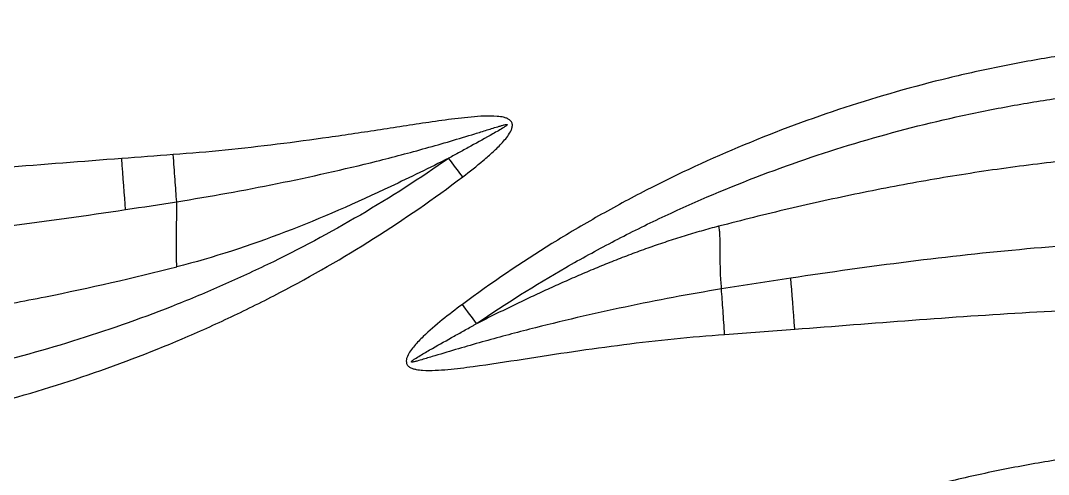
# Model space of a CAD drawing. Extents: x 412 to 492, y 622 to 766.
# Drawn here: x 451.232 to 454.417, y 690.514 to 691.92 of the extents above; entities that cross this region are included whole.
import ezdxf

# ---------------------------------------------------------------- set-up
doc = ezdxf.new("R2010")
doc.units = 0
doc.header["$MEASUREMENT"] = 0
doc.layers.add('1', color=4, linetype='Continuous')
doc.layers.add('GEOMETRY', color=4, linetype='Continuous', lineweight=25)

# ---------------------------------------------------------------- blocks, each defined once
blk = doc.blocks.new('2024 Beam 220V LL')
at = {"layer": 'GEOMETRY', "flags": 128}
for points in [[(39.6048, 48.5756), (39.6034, 48.5927), (39.602, 48.6109), (39.6006, 48.6299), (39.599, 48.6497), (39.5975, 48.6702), (39.5959, 48.6911), (39.5942, 48.7123), (39.5926, 48.7337)], [(41.6782, 48.2051), (41.6766, 48.2265), (41.6749, 48.2477), (41.6733, 48.2686), (41.6717, 48.2891), (41.6702, 48.3089), (41.6687, 48.328), (41.6673, 48.3461), (41.666, 48.3632)]]:
    blk.add_lwpolyline(points, dxfattribs=at)
at = {"layer": 'GEOMETRY'}
for points, knots in [([(35.6655, 49.8978), (35.7558, 49.8313), (35.8482, 49.7691), (36.0371, 49.6527), (36.1336, 49.5986), (36.4289, 49.448), (36.6336, 49.3632), (36.8993, 49.277), (36.953, 49.2607), (37.0608, 49.2304), (37.1149, 49.2163), (37.2238, 49.1902), (37.2785, 49.1783), (37.3884, 49.1566), (37.4434, 49.1469), (37.7183, 49.1038), (37.9388, 49.087), (38.2702, 49.0888), (38.3808, 49.094), (38.5468, 49.1084), (38.6022, 49.1143), (38.713, 49.1284), (38.7686, 49.1366), (39.044, 49.1829), (39.2589, 49.2369), (39.5733, 49.3423), (39.6768, 49.3816), (39.8301, 49.4467), (39.8808, 49.4695), (39.9816, 49.5171), (40.0317, 49.5421), (40.1806, 49.6199), (40.2775, 49.6757), (40.4663, 49.795), (40.5583, 49.8585), (40.6477, 49.9262)], [0, 0, 0, 0, 0.0625, 0.0625, 0.125, 0.125, 0.25, 0.25, 0.28125, 0.28125, 0.3125, 0.3125, 0.34375, 0.34375, 0.375, 0.375, 0.5, 0.5, 0.5625, 0.5625, 0.59375, 0.59375, 0.625, 0.625, 0.75, 0.75, 0.8125, 0.8125, 0.84375, 0.84375, 0.875, 0.875, 0.9375, 0.9375, 1, 1, 1, 1]), ([(45.635, 48.2702), (45.5454, 48.3376), (45.4533, 48.401), (45.2641, 48.5198), (45.167, 48.5753), (45.0179, 48.6528), (44.9677, 48.6776), (44.8667, 48.725), (44.8159, 48.7476), (44.6624, 48.8123), (44.5588, 48.8513), (44.2439, 48.9559), (44.0288, 49.0092), (43.7532, 49.0546), (43.6976, 49.0627), (43.5867, 49.0764), (43.5313, 49.0821), (43.3651, 49.096), (43.2545, 49.1008), (43.0335, 49.1012), (42.9232, 49.0969), (42.7027, 49.0795), (42.5927, 49.0664), (42.4278, 49.04), (42.3728, 49.0301), (42.263, 49.0081), (42.2083, 48.996), (42.0457, 48.9566), (41.9387, 48.9261), (41.6222, 48.8226), (41.4171, 48.7374), (41.1683, 48.6099), (41.1189, 48.5833), (41.0214, 48.5282), (40.9733, 48.4998), (40.8307, 48.4114), (40.7381, 48.3487), (40.6481, 48.2819)], [0, 0, 0, 0, 0.0625, 0.0625, 0.125, 0.125, 0.15625, 0.15625, 0.1875, 0.1875, 0.25, 0.25, 0.375, 0.375, 0.40625, 0.40625, 0.4375, 0.4375, 0.5, 0.5, 0.5625, 0.5625, 0.625, 0.625, 0.65625, 0.65625, 0.6875, 0.6875, 0.75, 0.75, 0.875, 0.875, 0.90625, 0.90625, 0.9375, 0.9375, 1, 1, 1, 1]), ([(40.6922, 48.2224), (40.7821, 48.2842), (40.8742, 48.3421), (41.0158, 48.4234), (41.0635, 48.4495), (41.16, 48.5), (41.2088, 48.5243), (41.4547, 48.6409), (41.6567, 48.7183), (41.9672, 48.8117), (42.0719, 48.839), (42.2309, 48.8743), (42.2843, 48.8851), (42.3915, 48.9047), (42.4451, 48.9135), (42.7134, 48.9525), (42.9284, 48.9677), (43.2517, 48.9671), (43.3596, 48.9629), (43.5215, 48.9508), (43.5755, 48.9457), (43.6836, 48.9336), (43.7378, 48.9265), (44.0065, 48.8863), (44.217, 48.8386), (44.5261, 48.7443), (44.6281, 48.709), (44.7792, 48.6502), (44.8293, 48.6296), (44.9289, 48.5864), (44.9785, 48.5638), (45.1259, 48.493), (45.2221, 48.4422), (45.41, 48.3329), (45.5018, 48.2745), (45.5912, 48.2121)], [0, 0, 0, 0, 0.0625, 0.0625, 0.09375, 0.09375, 0.125, 0.125, 0.25, 0.25, 0.3125, 0.3125, 0.34375, 0.34375, 0.375, 0.375, 0.5, 0.5, 0.5625, 0.5625, 0.59375, 0.59375, 0.625, 0.625, 0.75, 0.75, 0.8125, 0.8125, 0.84375, 0.84375, 0.875, 0.875, 0.9375, 0.9375, 1, 1, 1, 1]), ([(40.6492, 48.677), (40.6709, 48.6934), (40.6922, 48.7102), (40.7233, 48.7365), (40.7336, 48.7454), (40.7535, 48.7639), (40.7632, 48.7735), (40.7769, 48.7886), (40.7813, 48.7938), (40.7896, 48.8046), (40.7935, 48.8103), (40.7984, 48.8193), (40.7998, 48.8224), (40.802, 48.8288), (40.8028, 48.8321), (40.8032, 48.839), (40.8026, 48.8424), (40.7997, 48.8487), (40.7973, 48.8513), (40.7919, 48.8554), (40.7889, 48.857), (40.7826, 48.8595), (40.7793, 48.8605), (40.7694, 48.8629), (40.7626, 48.8638), (40.7425, 48.8655), (40.729, 48.8654), (40.6885, 48.8638), (40.6617, 48.861), (40.6081, 48.8547), (40.5814, 48.851), (40.5013, 48.8395), (40.4481, 48.8311), (40.3414, 48.8148), (40.2881, 48.8067), (40.1813, 48.7915), (40.1279, 48.7843), (39.9673, 48.7645), (39.86, 48.7535), (39.7524, 48.7457)], [0, 0, 0, 0, 0.0625, 0.0625, 0.09375, 0.09375, 0.125, 0.125, 0.140625, 0.140625, 0.15625, 0.15625, 0.164063, 0.164063, 0.171875, 0.171875, 0.179688, 0.179688, 0.1875, 0.1875, 0.195313, 0.195313, 0.203125, 0.203125, 0.21875, 0.21875, 0.25, 0.25, 0.3125, 0.3125, 0.375, 0.375, 0.5, 0.5, 0.625, 0.625, 0.75, 0.75, 1, 1, 1, 1]), ([(39.7629, 48.6), (39.867, 48.6164), (39.9707, 48.6352), (40.1772, 48.677), (40.2801, 48.7001), (40.4334, 48.7384), (40.4844, 48.7518), (40.5859, 48.78), (40.6365, 48.7949), (40.6994, 48.8143), (40.712, 48.8182), (40.7372, 48.826), (40.7497, 48.83), (40.7655, 48.8346), (40.7687, 48.8356), (40.775, 48.8373), (40.7782, 48.8382), (40.7822, 48.8389), (40.7831, 48.8391), (40.7847, 48.8393), (40.7855, 48.8394), (40.7865, 48.8391), (40.7867, 48.8391), (40.787, 48.8388), (40.7871, 48.8385), (40.7869, 48.8379), (40.7866, 48.8376), (40.7858, 48.8367), (40.7852, 48.8362), (40.782, 48.8336), (40.7793, 48.8318), (40.771, 48.8266), (40.7654, 48.8232), (40.7541, 48.8167), (40.7484, 48.8134), (40.7201, 48.7973), (40.6972, 48.7847), (40.6629, 48.7658), (40.6514, 48.7596), (40.6343, 48.7501), (40.6285, 48.747), (40.6171, 48.7408), (40.6114, 48.7377), (40.6056, 48.7345)], [0, 0, 0, 0, 0.25, 0.25, 0.5, 0.5, 0.625, 0.625, 0.75, 0.75, 0.78125, 0.78125, 0.8125, 0.8125, 0.820312, 0.820312, 0.828125, 0.828125, 0.830078, 0.830078, 0.832031, 0.832031, 0.83252, 0.83252, 0.833008, 0.833008, 0.833984, 0.833984, 0.835937, 0.835937, 0.84375, 0.84375, 0.859375, 0.859375, 0.875, 0.875, 0.9375, 0.9375, 0.96875, 0.96875, 0.984375, 0.984375, 1, 1, 1, 1]), ([(44.7629, 48.5411), (44.7442, 48.5458), (44.7069, 48.5552), (44.6507, 48.5688), (44.5944, 48.5821), (44.538, 48.595), (44.4815, 48.6075), (44.425, 48.6196), (44.3683, 48.6313), (44.3115, 48.6425), (44.2546, 48.6533), (44.1977, 48.6636), (44.1406, 48.6735), (44.0835, 48.6828), (44.0262, 48.6917), (43.9689, 48.7001), (43.9115, 48.7081), (43.854, 48.7155), (43.7964, 48.7224), (43.7387, 48.7287), (43.681, 48.7346), (43.6232, 48.7399), (43.5654, 48.7446), (43.5075, 48.7488), (43.4495, 48.7524), (43.3916, 48.7555), (43.3335, 48.7579), (43.2755, 48.7597), (43.2174, 48.761), (43.1594, 48.7615), (43.0833, 48.7615), (42.9891, 48.7598), (42.8769, 48.7556), (42.7648, 48.7491), (42.6529, 48.7404), (42.5412, 48.7297), (42.4298, 48.7171), (42.3187, 48.7025), (42.2079, 48.686), (42.0974, 48.6677), (41.9873, 48.6478), (41.8775, 48.6261), (41.7681, 48.6028), (41.6591, 48.578), (41.5504, 48.5518), (41.4782, 48.5332), (41.4422, 48.5239)], [0, 0, 0, 0, 0.017238, 0.034478, 0.05172, 0.068963, 0.086206, 0.10345, 0.120693, 0.137935, 0.155177, 0.172417, 0.189658, 0.206897, 0.224137, 0.241378, 0.258619, 0.275862, 0.293105, 0.31035, 0.327594, 0.344839, 0.362082, 0.379325, 0.396567, 0.413808, 0.431048, 0.448287, 0.465525, 0.482763, 0.500001, 0.533328, 0.566659, 0.599993, 0.633332, 0.666672, 0.70001, 0.733344, 0.766672, 0.799998, 0.833326, 0.866658, 0.899997, 0.933337, 0.966673, 1, 1, 1, 1]), ([(40.6067, 48.7351), (40.5174, 48.6724), (40.4258, 48.6137), (40.2382, 48.5039), (40.1423, 48.4528), (39.9951, 48.3816), (39.9456, 48.3588), (39.8461, 48.3153), (39.7961, 48.2945), (39.6451, 48.2353), (39.5434, 48.1997), (39.2346, 48.1043), (39.0243, 48.0559), (38.7558, 48.0147), (38.7017, 48.0075), (38.5936, 47.995), (38.5396, 47.9897), (38.3777, 47.977), (38.2699, 47.9725), (37.9467, 47.9707), (37.7316, 47.9851), (37.4632, 48.0231), (37.4096, 48.0317), (37.3023, 48.051), (37.2489, 48.0616), (37.0898, 48.0963), (36.985, 48.1233), (36.6742, 48.2156), (36.472, 48.2923), (36.2259, 48.4082), (36.1769, 48.4324), (36.0803, 48.4825), (36.0325, 48.5086), (35.8908, 48.5894), (35.7985, 48.6471), (35.7085, 48.7087)], [0, 0, 0, 0, 0.0625, 0.0625, 0.125, 0.125, 0.15625, 0.15625, 0.1875, 0.1875, 0.25, 0.25, 0.375, 0.375, 0.40625, 0.40625, 0.4375, 0.4375, 0.5, 0.5, 0.625, 0.625, 0.65625, 0.65625, 0.6875, 0.6875, 0.75, 0.75, 0.875, 0.875, 0.90625, 0.90625, 0.9375, 0.9375, 1, 1, 1, 1]), ([(39.5926, 48.7337), (39.4709, 48.7244), (39.3492, 48.7147), (39.1058, 48.6967), (38.9841, 48.6883), (38.7404, 48.6742), (38.6185, 48.6686), (38.3745, 48.6608), (38.2525, 48.6589), (38.0088, 48.659), (37.887, 48.6611), (37.6435, 48.6689), (37.5219, 48.6747), (37.2787, 48.6888), (37.1571, 48.6972), (36.914, 48.7152), (36.7925, 48.7248), (36.671, 48.7341)], [0, 0, 0, 0, 0.125, 0.125, 0.25, 0.25, 0.375, 0.375, 0.5, 0.5, 0.625, 0.625, 0.75, 0.75, 0.875, 0.875, 1, 1, 1, 1]), ([(39.7629, 48.6), (39.7614, 48.6211), (39.7597, 48.6445), (39.7561, 48.6939), (39.7543, 48.7198), (39.7524, 48.7457)], [0, 0, 0, 0, 0.5, 0.5, 1, 1, 1, 1]), ([(40.6062, 48.7348), (40.5464, 48.705), (40.3802, 48.6235), (40.1023, 48.501), (39.8773, 48.4272), (39.7629, 48.3982)], [0.358899, 0.358899, 0.358899, 0.358899, 0.5, 0.75, 1, 1, 1, 1]), ([(35.6631, 48.6492), (35.7534, 48.5826), (35.8458, 48.5203), (36.0349, 48.4038), (36.1314, 48.3496), (36.4269, 48.1987), (36.6317, 48.1137), (36.8977, 48.0273), (36.9514, 48.011), (37.0593, 47.9807), (37.1135, 47.9665), (37.2224, 47.9405), (37.2772, 47.9285), (37.3872, 47.9067), (37.4422, 47.897), (37.7174, 47.8539), (37.938, 47.837), (38.2697, 47.8388), (38.3804, 47.8439), (38.5466, 47.8583), (38.602, 47.8642), (38.7129, 47.8783), (38.7685, 47.8865), (39.0442, 47.9328), (39.2592, 47.9869), (39.5739, 48.0924), (39.6775, 48.1317), (39.8309, 48.197), (39.8817, 48.2198), (39.9826, 48.2675), (40.0328, 48.2924), (40.1818, 48.3704), (40.2787, 48.4262), (40.4677, 48.5456), (40.5597, 48.6092), (40.6491, 48.677)], [0, 0, 0, 0, 0.0625, 0.0625, 0.125, 0.125, 0.25, 0.25, 0.28125, 0.28125, 0.3125, 0.3125, 0.34375, 0.34375, 0.375, 0.375, 0.5, 0.5, 0.5625, 0.5625, 0.59375, 0.59375, 0.625, 0.625, 0.75, 0.75, 0.8125, 0.8125, 0.84375, 0.84375, 0.875, 0.875, 0.9375, 0.9375, 1, 1, 1, 1]), ([(39.7629, 48.3982), (39.7629, 48.4213), (39.7629, 48.4587), (39.7628, 48.5088), (39.7629, 48.5454), (39.763, 48.5758), (39.763, 48.5934), (39.7629, 48.6)], [0, 0, 0, 0, 0.25, 0.375, 0.5, 0.625, 0.7069777, 0.7069777, 0.7069777, 0.7069777]), ([(36.659, 48.5768), (36.9027, 48.54), (37.1468, 48.5083), (37.6364, 48.4639), (37.882, 48.4513), (38.2517, 48.4509), (38.3752, 48.4538), (38.6225, 48.4654), (38.7459, 48.474), (38.9921, 48.496), (39.1149, 48.5094), (39.3601, 48.54), (39.4826, 48.5572), (39.6048, 48.5756)], [0, 0, 0, 0, 0.25, 0.25, 0.5, 0.5, 0.625, 0.625, 0.75, 0.75, 0.875, 0.875, 1, 1, 1, 1]), ([(41.4422, 48.5239), (41.4332, 48.5216), (41.4152, 48.5168), (41.3883, 48.5093), (41.3615, 48.5015), (41.3348, 48.4934), (41.3082, 48.4851), (41.2816, 48.4764), (41.2552, 48.4675), (41.2288, 48.4583), (41.2025, 48.4489), (41.1763, 48.4392), (41.1502, 48.4293), (41.1242, 48.4192), (41.0982, 48.4089), (41.0723, 48.3984), (41.0465, 48.3876), (41.0207, 48.3767), (40.9951, 48.3656), (40.9695, 48.3544), (40.9439, 48.343), (40.9185, 48.3314), (40.893, 48.3197), (40.8677, 48.3079), (40.8424, 48.296), (40.8172, 48.2839), (40.792, 48.2717), (40.7668, 48.2595), (40.7417, 48.2471), (40.7167, 48.2347), (40.7, 48.2263), (40.6917, 48.2221)], [0, 0, 0, 0, 0.034508, 0.069004, 0.10349, 0.137969, 0.172442, 0.206912, 0.24138, 0.275848, 0.310316, 0.344786, 0.379257, 0.413731, 0.448208, 0.482687, 0.517169, 0.551654, 0.586142, 0.620631, 0.655122, 0.689613, 0.724105, 0.758597, 0.793088, 0.827577, 0.862064, 0.89655, 0.931034, 0.965517, 1, 1, 1, 1]), ([(41.4422, 48.5239), (41.4425, 48.5219), (41.4432, 48.5176), (41.444, 48.5109), (41.4446, 48.5037), (41.445, 48.4962), (41.4454, 48.4882), (41.4456, 48.4798), (41.4458, 48.4712), (41.4459, 48.4623), (41.446, 48.4532), (41.446, 48.4439), (41.4461, 48.4344), (41.4461, 48.4249), (41.4462, 48.4154), (41.4463, 48.4059), (41.4465, 48.3965), (41.4467, 48.3872), (41.447, 48.3781), (41.4473, 48.3692), (41.4478, 48.3606), (41.4484, 48.3524), (41.4491, 48.3444), (41.4499, 48.3368), (41.4506, 48.332), (41.451, 48.3297)], [0, 0, 0, 0, 0.033375, 0.068596, 0.105574, 0.144197, 0.184343, 0.22588, 0.268667, 0.31256, 0.357408, 0.40306, 0.449362, 0.496159, 0.543296, 0.590618, 0.637971, 0.6852, 0.732156, 0.778687, 0.824649, 0.869897, 0.914292, 0.957703, 1, 1, 1, 1]), ([(44.6008, 48.3645), (44.3579, 48.4009), (44.1144, 48.4324), (43.7472, 48.4652), (43.6244, 48.4738), (43.3789, 48.4853), (43.256, 48.4883), (43.0103, 48.4882), (42.8874, 48.4851), (42.6416, 48.4732), (42.519, 48.4646), (42.1522, 48.4315), (41.9088, 48.3999), (41.666, 48.3632)], [0, 0, 0, 0, 0.25, 0.25, 0.375, 0.375, 0.5, 0.5, 0.625, 0.625, 0.75, 0.75, 1, 1, 1, 1]), ([(36.4422, 48.4153), (36.5759, 48.3804), (36.7108, 48.3483), (36.9154, 48.3055), (36.9839, 48.2921), (37.1217, 48.2673), (37.1911, 48.2558), (37.5385, 48.204), (37.8188, 48.1798), (38.1711, 48.1774), (38.2416, 48.1783), (38.3822, 48.1829), (38.4524, 48.1866), (38.6627, 48.2013), (38.8025, 48.2161), (39.0112, 48.245), (39.0807, 48.2558), (39.2191, 48.2793), (39.2879, 48.2921), (39.4932, 48.3331), (39.6287, 48.3642), (39.7629, 48.3982)], [0, 0, 0, 0, 0.125, 0.125, 0.1875, 0.1875, 0.25, 0.25, 0.5, 0.5, 0.5625, 0.5625, 0.625, 0.625, 0.75, 0.75, 0.8125, 0.8125, 0.875, 0.875, 1, 1, 1, 1]), ([(41.4509, 48.3297), (41.3509, 48.3135), (41.2513, 48.2948), (41.053, 48.253), (40.9542, 48.23), (40.8069, 48.1923), (40.7579, 48.1792), (40.6603, 48.1519), (40.6117, 48.1375), (40.5511, 48.1192), (40.5389, 48.1155), (40.5207, 48.1101), (40.5146, 48.1083), (40.5055, 48.1058), (40.5024, 48.105), (40.4977, 48.104), (40.4962, 48.1037), (40.4939, 48.1034), (40.4931, 48.1033), (40.4919, 48.1032), (40.4915, 48.1032), (40.4907, 48.1034), (40.4902, 48.1035), (40.4898, 48.1042), (40.4901, 48.1047), (40.4905, 48.1053), (40.4908, 48.1057), (40.4916, 48.1065), (40.4922, 48.1071), (40.4941, 48.1086), (40.4954, 48.1096), (40.4994, 48.1124), (40.5021, 48.1142), (40.5103, 48.1194), (40.5159, 48.1228), (40.5327, 48.1327), (40.5439, 48.1392), (40.5778, 48.1585), (40.6004, 48.1712), (40.6344, 48.1902), (40.6458, 48.1965), (40.6628, 48.206), (40.6713, 48.2107), (40.6799, 48.2155), (40.6856, 48.2186), (40.6885, 48.2202), (40.6912, 48.2217)], [0, 0, 0, 0, 0.25, 0.25, 0.5, 0.5, 0.625, 0.625, 0.75, 0.75, 0.78125, 0.78125, 0.796875, 0.796875, 0.804688, 0.804688, 0.808594, 0.808594, 0.810547, 0.810547, 0.811523, 0.811523, 0.8125, 0.8125, 0.813477, 0.813477, 0.814453, 0.814453, 0.816406, 0.816406, 0.820313, 0.820313, 0.828125, 0.828125, 0.84375, 0.84375, 0.875, 0.875, 0.9375, 0.9375, 0.96875, 0.96875, 0.984375, 0.992188, 0.992188, 1, 1, 1, 1]), ([(41.4608, 48.1889), (41.4591, 48.2138), (41.4573, 48.2388), (41.454, 48.2864), (41.4524, 48.3091), (41.4509, 48.3297)], [0, 0, 0, 0, 0.5, 0.5, 1, 1, 1, 1]), ([(40.6481, 48.2819), (40.627, 48.2663), (40.6062, 48.2503), (40.5656, 48.2173), (40.5456, 48.2003), (40.5173, 48.173), (40.5081, 48.1636), (40.4954, 48.1487), (40.4913, 48.1435), (40.4838, 48.1327), (40.4803, 48.127), (40.4764, 48.1179), (40.4754, 48.1148), (40.4741, 48.1084), (40.4739, 48.105), (40.4752, 48.0985), (40.4767, 48.0954), (40.4811, 48.0903), (40.4838, 48.0883), (40.4896, 48.0851), (40.4927, 48.0839), (40.499, 48.0819), (40.5022, 48.0811), (40.5119, 48.0792), (40.5184, 48.0785), (40.5381, 48.0772), (40.5512, 48.0774), (40.5774, 48.0785), (40.5904, 48.0795), (40.6295, 48.0831), (40.6555, 48.0863), (40.7333, 48.0968), (40.7851, 48.1048), (40.8887, 48.1207), (40.9404, 48.1287), (41.0441, 48.1438), (41.096, 48.151), (41.2519, 48.1708), (41.3562, 48.1816), (41.4608, 48.189)], [0, 0, 0, 0, 0.0625, 0.0625, 0.125, 0.125, 0.15625, 0.15625, 0.171875, 0.171875, 0.1875, 0.1875, 0.195312, 0.195312, 0.203125, 0.203125, 0.210937, 0.210937, 0.21875, 0.21875, 0.226562, 0.226562, 0.234375, 0.234375, 0.25, 0.25, 0.28125, 0.28125, 0.3125, 0.3125, 0.375, 0.375, 0.5, 0.5, 0.625, 0.625, 0.75, 0.75, 1, 1, 1, 1]), ([(41.6782, 48.2051), (41.7993, 48.2145), (41.9204, 48.2242), (42.1627, 48.2422), (42.2838, 48.2505), (42.5263, 48.2647), (42.6477, 48.2704), (42.8906, 48.2782), (43.012, 48.2803), (43.2549, 48.2804), (43.3763, 48.2784), (43.619, 48.2708), (43.7404, 48.2652), (43.983, 48.2512), (44.1042, 48.243), (44.3465, 48.2252), (44.4676, 48.2156), (44.5887, 48.2064)], [0, 0, 0, 0, 0.125, 0.125, 0.25, 0.25, 0.375, 0.375, 0.5, 0.5, 0.625, 0.625, 0.75, 0.75, 0.875, 0.875, 1, 1, 1, 1]), ([(45.6388, 47.0181), (45.5492, 47.0857), (45.457, 47.1491), (45.2677, 47.2682), (45.1706, 47.3238), (45.0213, 47.4015), (44.9711, 47.4263), (44.87, 47.4739), (44.8192, 47.4965), (44.6656, 47.5615), (44.5618, 47.6005), (44.2467, 47.7054), (44.0315, 47.7589), (43.7556, 47.8045), (43.7, 47.8125), (43.589, 47.8263), (43.5335, 47.8321), (43.3672, 47.8461), (43.2564, 47.8509), (43.0352, 47.8514), (42.9247, 47.8472), (42.7041, 47.8298), (42.5939, 47.8167), (42.4288, 47.7903), (42.3738, 47.7805), (42.2639, 47.7584), (42.2092, 47.7463), (42.0463, 47.7069), (41.9393, 47.6764), (41.6225, 47.5729), (41.4172, 47.4876), (41.1681, 47.3599), (41.1187, 47.3333), (41.0211, 47.2782), (40.9729, 47.2496), (40.8302, 47.1612), (40.7375, 47.0984), (40.6474, 47.0316)], [0, 0, 0, 0, 0.0625, 0.0625, 0.125, 0.125, 0.15625, 0.15625, 0.1875, 0.1875, 0.25, 0.25, 0.375, 0.375, 0.40625, 0.40625, 0.4375, 0.4375, 0.5, 0.5, 0.5625, 0.5625, 0.625, 0.625, 0.65625, 0.65625, 0.6875, 0.6875, 0.75, 0.75, 0.875, 0.875, 0.90625, 0.90625, 0.9375, 0.9375, 1, 1, 1, 1])]:
    blk.add_open_spline(points, degree=3, knots=knots, dxfattribs=at)
for points in [[(39.7524, 48.7457), (39.6991, 48.7419), (39.6458, 48.7378), (39.5926, 48.7337)], [(40.6492, 48.677), (40.6344, 48.6964), (40.6197, 48.7159), (40.6056, 48.7345)], [(39.6048, 48.5756), (39.6575, 48.5835), (39.7102, 48.5917), (39.7629, 48.6)], [(41.666, 48.3632), (41.5943, 48.3524), (41.5226, 48.3412), (41.451, 48.3297)], [(40.6922, 48.2224), (40.678, 48.2416), (40.663, 48.2618), (40.6481, 48.2819)], [(41.4608, 48.1889), (41.5333, 48.194), (41.6058, 48.1995), (41.6782, 48.2051)]]:
    blk.add_open_spline(points, degree=3, dxfattribs=at)

msp = doc.modelspace()

# ---------------------------------------------------------------- block references
at = {"layer": '1'}
msp.add_blockref('2024 Beam 220V LL', (411.9528, 642.7586), dxfattribs=at)

doc.saveas('drawing.dxf')
